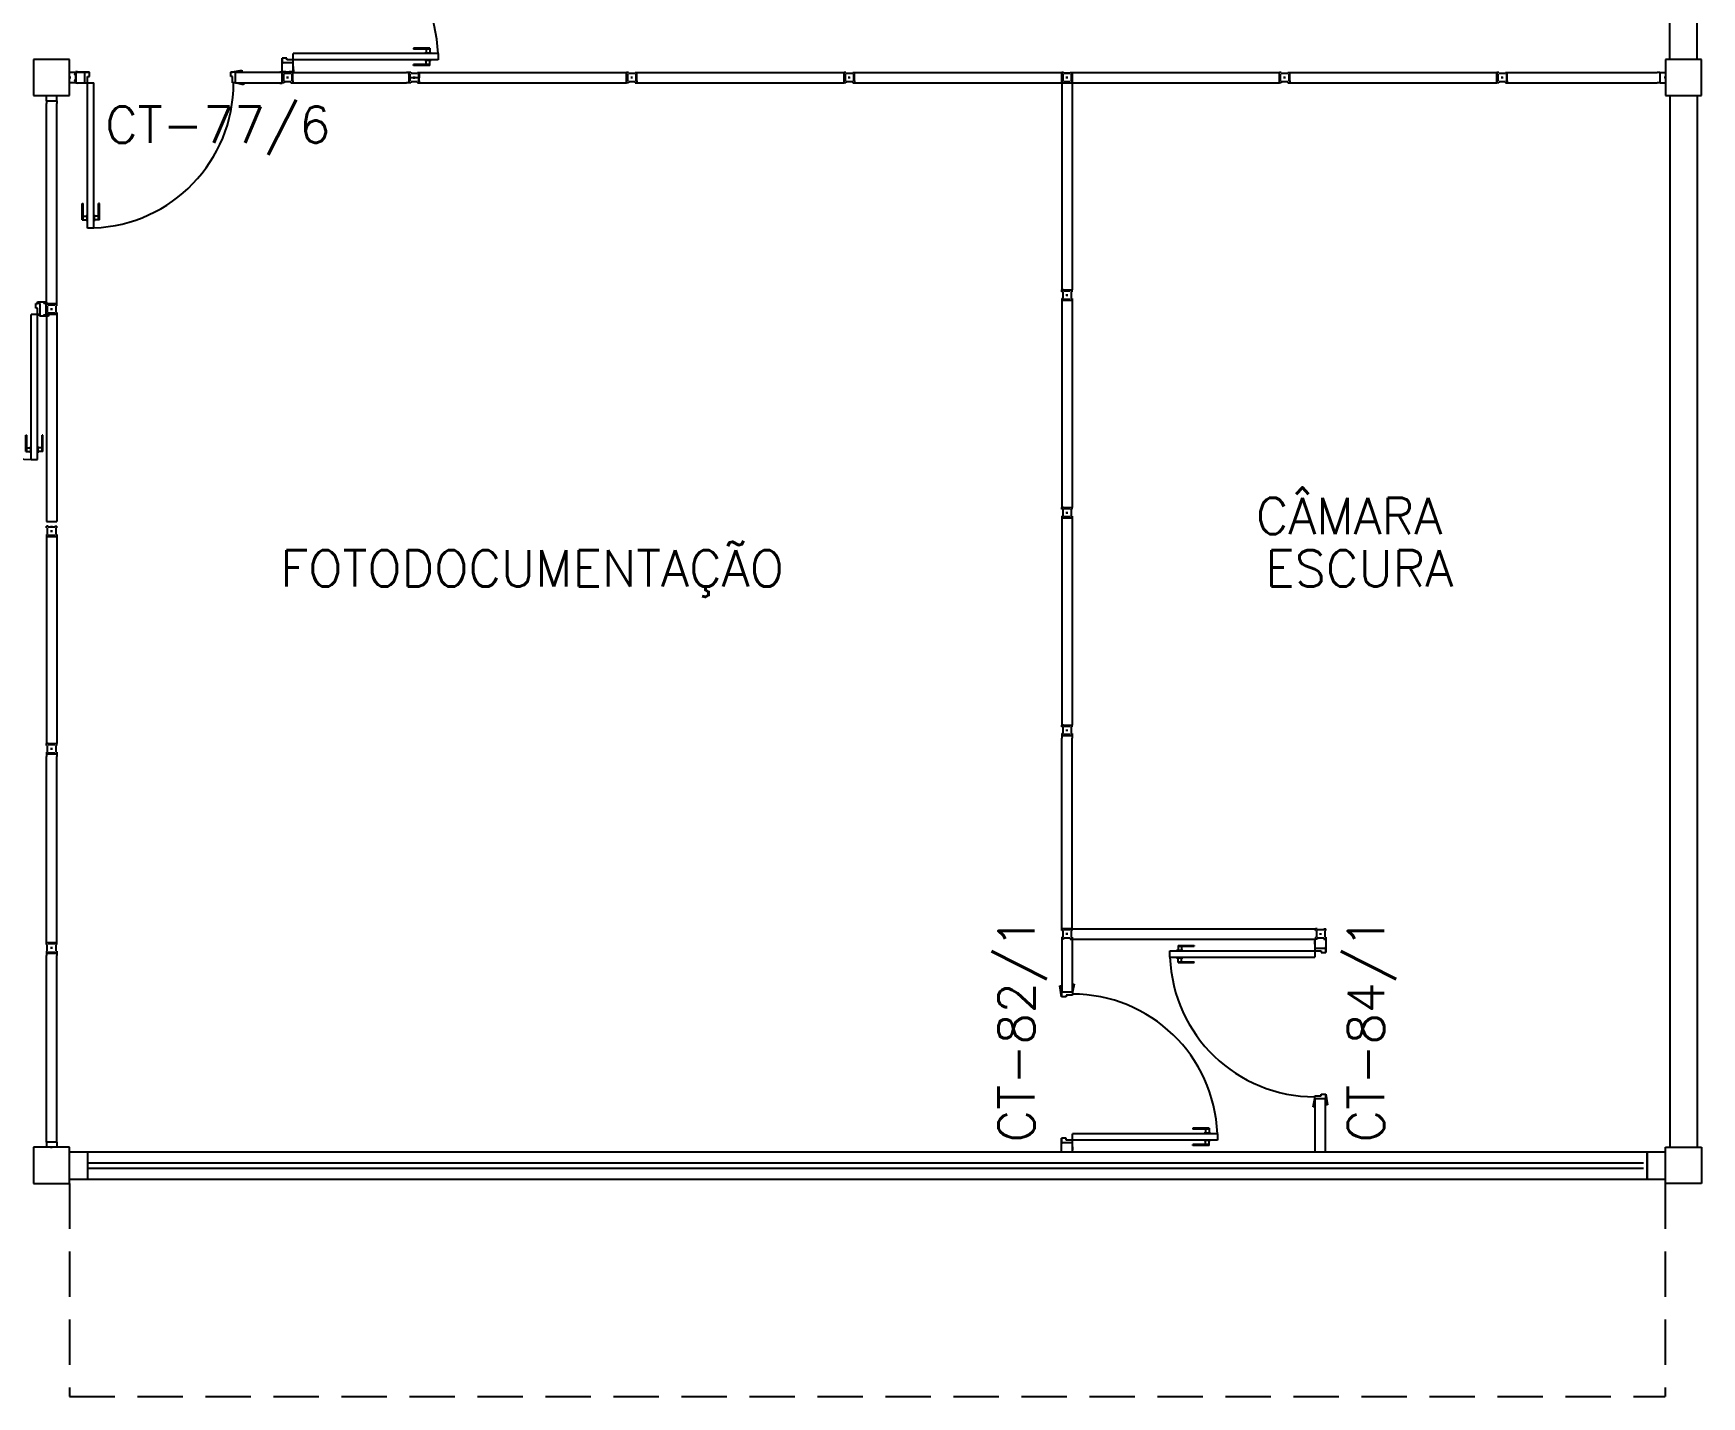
# Model space of a CAD drawing. Header units: millimetres. Extents: x 2069 to 2250, y 1124 to 1284.
# Drawn here: x 2151.21 to 2160.41, y 1220.25 to 1227.77 of the extents above; entities that cross this region are included whole.
import ezdxf

# ---------------------------------------------------------------- set-up
doc = ezdxf.new("R2010")
doc.units = ezdxf.units.MM
doc.linetypes.add('HIDDEN', pattern=[0.375, 0.25, -0.125])
for name, color, linetype in [('ALV', 2, 'Continuous'), ('DIV', 2, 'Continuous'), ('DIV2', 2, 'Continuous'), ('ENDEREÇO', 2, 'Continuous'), ('JANELA', 1, 'Continuous'), ('MACANETA', 1, 'Continuous'), ('PILARES', 3, 'Continuous'), ('PORTA', 2, 'Continuous'), ('PROJ', 1, 'HIDDEN'), ('TEXTO', 2, 'Continuous')]:
    doc.layers.add(name, color=color, linetype=linetype)
doc.styles.add('UNB-100', font='simplex.shx', dxfattribs={"height": 0.2})

# ---------------------------------------------------------------- blocks, each defined once
blk = doc.blocks.new('DIV12')
for p, q in [((-0.0051, 0), (0.0051, 0)), ((0, -0.0051), (0, 0.0051)), ((0.0285, 0.0285), (1.1715, 0.0285)), ((0.0285, -0.0285), (0.0285, 0.0285)), ((1.1715, -0.0285), (1.1715, 0.0285)), ((1.1949, 0), (1.2051, 0)), ((1.2, -0.0051), (1.2, 0.0051)), ((0.0285, -0.0285), (1.1715, -0.0285))]:
    blk.add_line(p, q)
blk = doc.blocks.new('IDIV')
for p, q in [((-0.0285, 0.0285), (-0.0429, 0.0285)), ((-0.0285, 0.0285), (-0.0285, -0.0285)), ((0.0051, 0), (-0.0051, 0)), ((0, 0.0051), (0, -0.0051)), ((-0.0285, -0.0285), (-0.0429, -0.0285))]:
    blk.add_line(p, q)
blk = doc.blocks.new('IMTT')
for p, q in [((-0.0049, 0), (0.0049, 0)), ((0.0285, 0.0285), (0, 0.0285)), ((0, -0.0285), (0, 0.0285)), ((0.0285, -0.0285), (0, -0.0285))]:
    blk.add_line(p, q)
blk = doc.blocks.new('MTT')
for p, q in [((-0.0285, 0.0185), (-0.0285, 0.0285)), ((-0.0185, 0.0285), (-0.0285, 0.0285)), ((-0.0235, 0.0185), (-0.0285, 0.0185)), ((-0.0235, 0.0185), (-0.0235, -0.0185)), ((-0.0185, 0.0235), (-0.0185, 0.0285)), ((-0.0185, 0.0235), (0.0185, 0.0235)), ((-0.0049, 0), (0.0049, 0)), ((0, -0.0049), (0, 0.0049)), ((0.0185, 0.0235), (0.0185, 0.0285)), ((0.0185, 0.0285), (0.0285, 0.0285)), ((0.0235, 0.0185), (0.0285, 0.0185)), ((0.0235, 0.0185), (0.0235, -0.0185)), ((0.0285, 0.0185), (0.0285, 0.0285)), ((-0.0285, -0.0185), (-0.0235, -0.0185)), ((-0.0285, -0.0185), (-0.0285, -0.0285)), ((-0.0185, -0.0285), (-0.0285, -0.0285)), ((0.0185, -0.0235), (-0.0185, -0.0235)), ((-0.0185, -0.0235), (-0.0185, -0.0285)), ((0.0185, -0.0235), (0.0185, -0.0285)), ((0.0185, -0.0285), (0.0285, -0.0285)), ((0.0285, -0.0185), (0.0235, -0.0185)), ((0.0285, -0.0185), (0.0285, -0.0285))]:
    blk.add_line(p, q)
blk = doc.blocks.new('PL')
for p, q in [((0.25, 0.25), (0.25, 0.45)), ((0.25, 0.45), (0.45, 0.45)), ((0.45, 0.45), (0.45, 0.25)), ((0.45, 0.25), (0.25, 0.25))]:
    blk.add_line(p, q)
blk = doc.blocks.new('DOOR-80')
at = {"layer": 'MACANETA', "color": 1}
for p, q in [((-0.08, -0.755), (-0.08, -0.665)), ((-0.08, -0.665), (-0.075, -0.665)), ((-0.075, -0.755), (-0.075, -0.665)), ((-0.075, -0.735), (-0.053, -0.735)), ((-0.053, -0.7275), (-0.05, -0.7275)), ((-0.053, -0.7625), (-0.053, -0.7275)), ((-0.012, -0.7275), (-0.015, -0.7275)), ((-0.012, -0.7625), (-0.012, -0.7275)), ((0.01, -0.735), (-0.012, -0.735)), ((0.01, -0.755), (0.01, -0.665)), ((0.015, -0.665), (0.01, -0.665)), ((0.015, -0.755), (0.015, -0.665)), ((-0.08, -0.755), (-0.053, -0.755)), ((-0.053, -0.7625), (-0.05, -0.7625)), ((-0.012, -0.7625), (-0.015, -0.7625)), ((0.015, -0.755), (-0.012, -0.755))]:
    blk.add_line(p, q, dxfattribs=at)
at = {"layer": 'PORTA'}
for p, q in [((-0.05, -0.8), (-0.05, 0)), ((-0.015, 0), (-0.05, 0)), ((-0.015, -0.8), (-0.015, 0)), ((-0.05, -0.8), (-0.015, -0.8))]:
    blk.add_line(p, q, dxfattribs=at)
at = {"layer": 'PORTA', "color": 1}
blk.add_arc((-0.02, 0), 0.8, 180, 267.85089, dxfattribs=at)
blk = doc.blocks.new('DOOR80')
at = {"layer": 'MACANETA', "color": 1}
for p, q in [((-0.015, -0.665), (-0.01, -0.665)), ((-0.015, -0.755), (-0.015, -0.665)), ((-0.01, -0.755), (-0.01, -0.665)), ((-0.01, -0.735), (0.012, -0.735)), ((0.012, -0.7625), (0.012, -0.7275)), ((0.012, -0.7275), (0.015, -0.7275)), ((0.053, -0.7275), (0.05, -0.7275)), ((0.053, -0.7625), (0.053, -0.7275)), ((0.075, -0.735), (0.053, -0.735)), ((0.08, -0.665), (0.075, -0.665)), ((0.075, -0.755), (0.075, -0.665)), ((0.08, -0.755), (0.08, -0.665)), ((-0.015, -0.755), (0.012, -0.755)), ((0.012, -0.7625), (0.015, -0.7625)), ((0.053, -0.7625), (0.05, -0.7625)), ((0.08, -0.755), (0.053, -0.755))]:
    blk.add_line(p, q, dxfattribs=at)
at = {"layer": 'PORTA'}
for p, q in [((0.015, -0.8), (0.015, 0)), ((0.015, 0), (0.05, 0)), ((0.05, -0.8), (0.05, 0)), ((0.05, -0.8), (0.015, -0.8))]:
    blk.add_line(p, q, dxfattribs=at)
at = {"layer": 'PORTA', "color": 1}
blk.add_arc((0.02, 0), 0.8, 272.14911, 0, dxfattribs=at)

msp = doc.modelspace()

# ---------------------------------------------------------------- linework, layer by layer
at = {"layer": 'ALV'}
for p, q in [((2160.23825, 1227.62312), (2160.23825, 1233.42312)), ((2160.38825, 1227.62312), (2160.38825, 1233.42312)), ((2160.23825, 1227.42312), (2160.23825, 1221.62312)), ((2160.38825, 1227.42312), (2160.38825, 1221.62312)), ((2151.41374, 1221.59812), (2151.51362, 1221.59812)), ((2151.51362, 1221.44812), (2151.51362, 1221.59812)), ((2160.11362, 1221.59812), (2160.2135, 1221.59812)), ((2160.11362, 1221.59812), (2160.11362, 1221.44812)), ((2151.41374, 1221.44812), (2151.51362, 1221.44812)), ((2160.11362, 1221.44812), (2160.2135, 1221.44812))]:
    msp.add_line(p, q, dxfattribs=at)
at = {"layer": 'DIV2'}
for p, q in [((2152.5855, 1227.62993), (2152.5835, 1227.56512)), ((2152.5855, 1227.62993), (2152.5835, 1227.56512)), ((2152.5855, 1227.62993), (2152.5835, 1227.56512)), ((2152.5855, 1227.60493), (2152.5855, 1227.62993)), ((2152.5855, 1227.61993), (2152.5855, 1227.62993)), ((2152.5855, 1227.62993), (2152.5855, 1227.61993)), ((2152.6105, 1227.62993), (2152.5855, 1227.62993)), ((2152.5855, 1227.60493), (2152.5855, 1227.62993)), ((2152.5855, 1227.61993), (2152.5855, 1227.62993)), ((2152.5855, 1227.62993), (2152.5855, 1227.61993)), ((2152.6105, 1227.62993), (2152.5855, 1227.62993)), ((2152.5855, 1227.60493), (2152.5855, 1227.62993)), ((2152.5855, 1227.61993), (2152.5855, 1227.62993)), ((2152.5855, 1227.62993), (2152.5855, 1227.61993)), ((2152.6105, 1227.62993), (2152.5855, 1227.62993)), ((2152.6455, 1227.60493), (2152.5855, 1227.60493)), ((2152.5855, 1227.55493), (2152.5855, 1227.60493)), ((2152.6455, 1227.60493), (2152.5855, 1227.60493)), ((2152.5855, 1227.55493), (2152.5855, 1227.60493)), ((2152.6455, 1227.60493), (2152.5855, 1227.60493)), ((2152.5855, 1227.55493), (2152.5855, 1227.60493)), ((2152.6105, 1227.61993), (2152.6105, 1227.62993)), ((2152.6105, 1227.61993), (2152.6105, 1227.62993)), ((2152.6105, 1227.61993), (2152.6105, 1227.62993)), ((2152.6455, 1227.61993), (2152.6105, 1227.61993)), ((2152.6455, 1227.61993), (2152.6105, 1227.61993)), ((2152.6455, 1227.61993), (2152.6105, 1227.61993)), ((2152.6455, 1227.60493), (2152.6455, 1227.61993)), ((2152.6455, 1227.60493), (2152.6455, 1227.61993)), ((2152.6455, 1227.60493), (2152.6455, 1227.61993)), ((2152.6455, 1227.60493), (2152.6455, 1227.60493)), ((2152.6455, 1227.60493), (2152.6455, 1227.60493)), ((2152.6475, 1227.56512), (2152.6455, 1227.60493)), ((2152.6455, 1227.55493), (2152.6455, 1227.60493)), ((2152.6455, 1227.60493), (2152.6455, 1227.60493)), ((2152.6455, 1227.60493), (2152.6455, 1227.60493)), ((2152.6475, 1227.56512), (2152.6455, 1227.60493)), ((2152.6455, 1227.55493), (2152.6455, 1227.60493)), ((2152.6455, 1227.60493), (2152.6455, 1227.60493)), ((2152.6455, 1227.60493), (2152.6455, 1227.60493)), ((2152.6475, 1227.56512), (2152.6455, 1227.60493)), ((2152.6455, 1227.55493), (2152.6455, 1227.60493)), ((2151.4104, 1227.52312), (2151.4206, 1227.52312)), ((2151.4104, 1227.52312), (2151.4206, 1227.52312)), ((2151.4104, 1227.52312), (2151.4206, 1227.52312)), ((2151.4155, 1227.51802), (2151.4155, 1227.52822)), ((2151.4155, 1227.51802), (2151.4155, 1227.52822)), ((2151.4155, 1227.51802), (2151.4155, 1227.52822)), ((2151.44531, 1227.53962), (2151.4393, 1227.53962)), ((2151.44531, 1227.53962), (2151.4393, 1227.53962)), ((2151.44531, 1227.53962), (2151.4393, 1227.53962)), ((2151.44531, 1227.50662), (2151.4393, 1227.50662)), ((2151.44531, 1227.50662), (2151.4393, 1227.50662)), ((2151.44531, 1227.50662), (2151.4393, 1227.50662)), ((2151.44531, 1227.54162), (2151.43935, 1227.54162)), ((2151.43935, 1227.54162), (2151.43935, 1227.53962)), ((2151.44531, 1227.54162), (2151.43935, 1227.54162)), ((2151.43935, 1227.54162), (2151.43935, 1227.53962)), ((2151.44531, 1227.54162), (2151.43935, 1227.54162)), ((2151.43935, 1227.54162), (2151.43935, 1227.53962)), ((2151.43935, 1227.50662), (2151.43935, 1227.50462)), ((2151.43935, 1227.50662), (2151.43935, 1227.50462)), ((2151.43935, 1227.50662), (2151.43935, 1227.50462)), ((2151.44531, 1227.50462), (2151.43935, 1227.50462)), ((2151.44531, 1227.50462), (2151.43935, 1227.50462)), ((2151.44531, 1227.50462), (2151.43935, 1227.50462)), ((2151.44531, 1227.55512), (2151.44531, 1227.54162)), ((2151.4575, 1227.55512), (2151.44531, 1227.55512)), ((2151.44531, 1227.55512), (2151.44531, 1227.54162)), ((2151.4575, 1227.55512), (2151.44531, 1227.55512)), ((2151.44531, 1227.55512), (2151.44531, 1227.54162)), ((2151.4575, 1227.55512), (2151.44531, 1227.55512)), ((2151.44531, 1227.53962), (2151.44531, 1227.50662)), ((2151.44531, 1227.53962), (2151.44531, 1227.50662)), ((2151.44531, 1227.53962), (2151.44531, 1227.50662)), ((2151.44531, 1227.50462), (2151.44531, 1227.49112)), ((2151.44531, 1227.50462), (2151.44531, 1227.49112)), ((2151.44531, 1227.50462), (2151.44531, 1227.49112)), ((2151.4575, 1227.49112), (2151.44531, 1227.49112)), ((2151.4575, 1227.49112), (2151.44531, 1227.49112)), ((2151.4575, 1227.49112), (2151.44531, 1227.49112)), ((2151.44731, 1227.55312), (2151.44731, 1227.49312)), ((2151.44731, 1227.55312), (2151.44731, 1227.49312)), ((2151.44731, 1227.55312), (2151.49731, 1227.55312)), ((2151.44731, 1227.55312), (2151.44731, 1227.49312)), ((2151.44731, 1227.55312), (2151.44731, 1227.49312)), ((2151.44731, 1227.55312), (2151.49731, 1227.55312)), ((2151.44731, 1227.55312), (2151.44731, 1227.49312)), ((2151.44731, 1227.55312), (2151.44731, 1227.49312)), ((2151.44731, 1227.55312), (2151.49731, 1227.55312)), ((2151.44731, 1227.53212), (2151.44731, 1227.55012)), ((2151.44731, 1227.53212), (2151.44731, 1227.55012)), ((2151.44731, 1227.53212), (2151.44731, 1227.55012)), ((2151.44731, 1227.51412), (2151.44731, 1227.49612)), ((2151.44731, 1227.49312), (2151.44731, 1227.51412)), ((2151.44731, 1227.51412), (2151.44731, 1227.49612)), ((2151.44731, 1227.49312), (2151.44731, 1227.51412)), ((2151.44731, 1227.51412), (2151.44731, 1227.49612)), ((2151.44731, 1227.49312), (2151.44731, 1227.51412)), ((2151.44731, 1227.49312), (2151.4575, 1227.49112)), ((2151.44731, 1227.49312), (2151.49731, 1227.49312)), ((2151.44731, 1227.49312), (2151.4575, 1227.49112)), ((2151.44731, 1227.49312), (2151.49731, 1227.49312)), ((2151.44731, 1227.49312), (2151.4575, 1227.49112)), ((2151.44731, 1227.49312), (2151.49731, 1227.49312)), ((2151.4575, 1227.55512), (2151.4575, 1227.55312)), ((2151.52231, 1227.55312), (2151.4575, 1227.55512)), ((2151.4575, 1227.55512), (2151.4575, 1227.55312)), ((2151.4575, 1227.55512), (2151.4575, 1227.55312)), ((2151.52231, 1227.55312), (2151.4575, 1227.55512)), ((2151.4575, 1227.55512), (2151.4575, 1227.55312)), ((2151.4575, 1227.55512), (2151.4575, 1227.55312)), ((2151.52231, 1227.55312), (2151.4575, 1227.55512)), ((2151.4575, 1227.55512), (2151.4575, 1227.55312)), ((2151.4575, 1227.49112), (2151.49731, 1227.49312)), ((2151.4575, 1227.49312), (2151.4575, 1227.49112)), ((2151.4575, 1227.49112), (2151.49731, 1227.49312)), ((2151.4575, 1227.49312), (2151.4575, 1227.49112)), ((2151.4575, 1227.49112), (2151.49731, 1227.49312)), ((2151.4575, 1227.49312), (2151.4575, 1227.49112)), ((2151.49731, 1227.55312), (2151.52231, 1227.55312)), ((2151.49731, 1227.49312), (2151.49731, 1227.55312)), ((2151.49731, 1227.55312), (2151.52231, 1227.55312)), ((2151.49731, 1227.49312), (2151.49731, 1227.55312)), ((2151.49731, 1227.55312), (2151.52231, 1227.55312)), ((2151.49731, 1227.49312), (2151.49731, 1227.55312)), ((2151.49731, 1227.49312), (2151.49731, 1227.49312)), ((2151.49731, 1227.49312), (2151.51231, 1227.49312)), ((2151.49731, 1227.49312), (2151.49731, 1227.49312)), ((2151.49731, 1227.49312), (2151.49731, 1227.49312)), ((2151.49731, 1227.49312), (2151.51231, 1227.49312)), ((2151.49731, 1227.49312), (2151.49731, 1227.49312)), ((2151.49731, 1227.49312), (2151.49731, 1227.49312)), ((2151.49731, 1227.49312), (2151.51231, 1227.49312)), ((2151.49731, 1227.49312), (2151.49731, 1227.49312)), ((2151.51231, 1227.55312), (2151.52231, 1227.55312)), ((2151.52231, 1227.55312), (2151.51231, 1227.55312)), ((2151.51231, 1227.55312), (2151.52231, 1227.55312)), ((2151.52231, 1227.55312), (2151.51231, 1227.55312)), ((2151.51231, 1227.55312), (2151.52231, 1227.55312)), ((2151.52231, 1227.55312), (2151.51231, 1227.55312)), ((2151.51231, 1227.52812), (2151.52231, 1227.52812)), ((2151.51231, 1227.49312), (2151.51231, 1227.52812)), ((2151.51231, 1227.52812), (2151.52231, 1227.52812)), ((2151.51231, 1227.49312), (2151.51231, 1227.52812)), ((2151.51231, 1227.52812), (2151.52231, 1227.52812)), ((2151.51231, 1227.49312), (2151.51231, 1227.52812)), ((2151.52231, 1227.52812), (2151.52231, 1227.55312)), ((2151.52231, 1227.52812), (2151.52231, 1227.55312)), ((2151.52231, 1227.52812), (2151.52231, 1227.55312)), ((2152.30231, 1227.55312), (2152.36231, 1227.56312)), ((2152.30231, 1227.55312), (2152.36231, 1227.56312)), ((2152.30231, 1227.55312), (2152.36231, 1227.56312)), ((2152.32731, 1227.55312), (2152.30231, 1227.55312)), ((2152.31231, 1227.55312), (2152.30231, 1227.55312)), ((2152.30231, 1227.55312), (2152.31231, 1227.55312)), ((2152.30231, 1227.52812), (2152.30231, 1227.55312)), ((2152.32731, 1227.55312), (2152.30231, 1227.55312)), ((2152.31231, 1227.55312), (2152.30231, 1227.55312)), ((2152.30231, 1227.55312), (2152.31231, 1227.55312)), ((2152.30231, 1227.52812), (2152.30231, 1227.55312)), ((2152.32731, 1227.55312), (2152.30231, 1227.55312)), ((2152.31231, 1227.55312), (2152.30231, 1227.55312)), ((2152.30231, 1227.55312), (2152.31231, 1227.55312)), ((2152.30231, 1227.52812), (2152.30231, 1227.55312)), ((2152.31231, 1227.52812), (2152.30231, 1227.52812)), ((2152.31231, 1227.52812), (2152.30231, 1227.52812)), ((2152.31231, 1227.52812), (2152.30231, 1227.52812)), ((2152.31231, 1227.49312), (2152.31231, 1227.52812)), ((2152.31231, 1227.49312), (2152.31231, 1227.52812)), ((2152.31231, 1227.49312), (2152.31231, 1227.52812)), ((2152.32731, 1227.49312), (2152.31231, 1227.49312)), ((2152.32731, 1227.49312), (2152.31231, 1227.49312)), ((2152.32731, 1227.49312), (2152.31231, 1227.49312)), ((2152.32731, 1227.49312), (2152.31732, 1227.49312)), ((2152.32731, 1227.49312), (2152.31732, 1227.49312)), ((2152.32731, 1227.49312), (2152.31732, 1227.49312)), ((2152.32731, 1227.55312), (2152.5835, 1227.55312)), ((2152.32731, 1227.49312), (2152.32731, 1227.55312)), ((2152.32731, 1227.55312), (2152.5835, 1227.55312)), ((2152.32731, 1227.49312), (2152.32731, 1227.55312)), ((2152.32731, 1227.55312), (2152.5835, 1227.55312)), ((2152.32731, 1227.49312), (2152.32731, 1227.55312)), ((2152.32731, 1227.49312), (2152.32731, 1227.49312)), ((2152.37231, 1227.48312), (2152.32731, 1227.49312)), ((2152.32731, 1227.49312), (2152.5835, 1227.49312)), ((2152.32731, 1227.49312), (2152.32731, 1227.49312)), ((2152.37231, 1227.48312), (2152.32731, 1227.49312)), ((2152.32731, 1227.49312), (2152.5835, 1227.49312)), ((2152.32731, 1227.49312), (2152.32731, 1227.49312)), ((2152.37231, 1227.48312), (2152.32731, 1227.49312)), ((2152.32731, 1227.49312), (2152.5835, 1227.49312)), ((2152.36231, 1227.56312), (2152.36231, 1227.55312)), ((2152.36231, 1227.56312), (2152.36231, 1227.55312)), ((2152.36231, 1227.56312), (2152.36231, 1227.55312)), ((2152.37231, 1227.49312), (2152.37231, 1227.48312)), ((2152.37231, 1227.49312), (2152.37231, 1227.48312)), ((2152.37231, 1227.49312), (2152.37231, 1227.48312)), ((2152.57331, 1227.55512), (2152.5855, 1227.55512)), ((2152.57331, 1227.55512), (2152.57331, 1227.55312)), ((2152.57331, 1227.55512), (2152.5855, 1227.55512)), ((2152.57331, 1227.55512), (2152.57331, 1227.55312)), ((2152.57331, 1227.55512), (2152.5855, 1227.55512)), ((2152.57331, 1227.55512), (2152.57331, 1227.55312)), ((2152.57331, 1227.49312), (2152.57331, 1227.49112)), ((2152.57331, 1227.49312), (2152.57331, 1227.49112)), ((2152.57331, 1227.49312), (2152.57331, 1227.49112)), ((2152.57331, 1227.49112), (2152.5855, 1227.49112)), ((2152.57331, 1227.49112), (2152.5855, 1227.49112)), ((2152.57331, 1227.49112), (2152.5855, 1227.49112)), ((2152.5835, 1227.56512), (2152.5855, 1227.56512)), ((2152.5835, 1227.56512), (2152.5855, 1227.56512)), ((2152.5835, 1227.56512), (2152.5835, 1227.55293)), ((2152.5835, 1227.56512), (2152.5855, 1227.56512)), ((2152.5835, 1227.56512), (2152.5855, 1227.56512)), ((2152.5835, 1227.56512), (2152.5835, 1227.55293)), ((2152.5835, 1227.56512), (2152.5855, 1227.56512)), ((2152.5835, 1227.56512), (2152.5855, 1227.56512)), ((2152.5835, 1227.56512), (2152.5835, 1227.55293)), ((2152.5835, 1227.55312), (2152.5835, 1227.49312)), ((2152.5835, 1227.55312), (2152.5835, 1227.49312)), ((2152.5835, 1227.55312), (2152.5835, 1227.49312)), ((2152.5835, 1227.55293), (2152.597, 1227.55293)), ((2152.5835, 1227.55293), (2152.597, 1227.55293)), ((2152.5835, 1227.55293), (2152.597, 1227.55293)), ((2152.5855, 1227.55512), (2152.5855, 1227.54162)), ((2152.5855, 1227.55512), (2152.5855, 1227.54162)), ((2152.5855, 1227.55512), (2152.5855, 1227.54162)), ((2152.5855, 1227.55493), (2152.6455, 1227.55493)), ((2152.5855, 1227.55493), (2152.6455, 1227.55493)), ((2152.5855, 1227.55493), (2152.6455, 1227.55493)), ((2152.5855, 1227.55493), (2152.6455, 1227.55493)), ((2152.5855, 1227.55493), (2152.6455, 1227.55493)), ((2152.5855, 1227.55493), (2152.6455, 1227.55493)), ((2152.5855, 1227.54162), (2152.59145, 1227.54162)), ((2152.5855, 1227.54162), (2152.59145, 1227.54162)), ((2152.5855, 1227.54162), (2152.59145, 1227.54162)), ((2152.5855, 1227.53962), (2152.59151, 1227.53962)), ((2152.5855, 1227.53962), (2152.5855, 1227.50662)), ((2152.5855, 1227.53962), (2152.59151, 1227.53962)), ((2152.5855, 1227.53962), (2152.5855, 1227.50662)), ((2152.5855, 1227.53962), (2152.59151, 1227.53962)), ((2152.5855, 1227.53962), (2152.5855, 1227.50662)), ((2152.5855, 1227.50662), (2152.59151, 1227.50662)), ((2152.5855, 1227.50662), (2152.59151, 1227.50662)), ((2152.5855, 1227.50662), (2152.59151, 1227.50662)), ((2152.5855, 1227.50462), (2152.59145, 1227.50462)), ((2152.5855, 1227.50462), (2152.5855, 1227.49112)), ((2152.5855, 1227.50462), (2152.59145, 1227.50462)), ((2152.5855, 1227.50462), (2152.5855, 1227.49112)), ((2152.5855, 1227.50462), (2152.59145, 1227.50462)), ((2152.5855, 1227.50462), (2152.5855, 1227.49112)), ((2152.6065, 1227.55493), (2152.5885, 1227.55493)), ((2152.6065, 1227.55493), (2152.5885, 1227.55493)), ((2152.6065, 1227.55493), (2152.5885, 1227.55493)), ((2152.59145, 1227.54162), (2152.59145, 1227.53962)), ((2152.59145, 1227.54162), (2152.59145, 1227.53962)), ((2152.59145, 1227.54162), (2152.59145, 1227.53962)), ((2152.59145, 1227.50662), (2152.59145, 1227.50462)), ((2152.59145, 1227.50662), (2152.59145, 1227.50462)), ((2152.59145, 1227.50662), (2152.59145, 1227.50462)), ((2152.597, 1227.55293), (2152.597, 1227.54692)), ((2152.597, 1227.54697), (2152.599, 1227.54697)), ((2152.597, 1227.54697), (2152.599, 1227.54697)), ((2152.597, 1227.54697), (2152.599, 1227.54697)), ((2152.599, 1227.55293), (2152.632, 1227.55293)), ((2152.599, 1227.55293), (2152.599, 1227.54692)), ((2152.599, 1227.55293), (2152.632, 1227.55293)), ((2152.599, 1227.55293), (2152.599, 1227.54692)), ((2152.599, 1227.55293), (2152.632, 1227.55293)), ((2152.599, 1227.55293), (2152.599, 1227.54692)), ((2152.6206, 1227.52312), (2152.6104, 1227.52312)), ((2152.6104, 1227.52312), (2152.6206, 1227.52312)), ((2152.6206, 1227.52312), (2152.6104, 1227.52312)), ((2152.6104, 1227.52312), (2152.6206, 1227.52312)), ((2152.6206, 1227.52312), (2152.6104, 1227.52312)), ((2152.6104, 1227.52312), (2152.6206, 1227.52312)), ((2152.6155, 1227.51802), (2152.6155, 1227.52822)), ((2152.6155, 1227.51802), (2152.6155, 1227.52822)), ((2152.6155, 1227.51802), (2152.6155, 1227.52822)), ((2152.6245, 1227.55493), (2152.6425, 1227.55493)), ((2152.6455, 1227.55493), (2152.6245, 1227.55493)), ((2152.6245, 1227.55493), (2152.6425, 1227.55493)), ((2152.6455, 1227.55493), (2152.6245, 1227.55493)), ((2152.6245, 1227.55493), (2152.6425, 1227.55493)), ((2152.6455, 1227.55493), (2152.6245, 1227.55493)), ((2152.632, 1227.55293), (2152.632, 1227.54692)), ((2152.632, 1227.55293), (2152.632, 1227.54692)), ((2152.632, 1227.55293), (2152.632, 1227.54692)), ((2152.632, 1227.54697), (2152.634, 1227.54697)), ((2152.632, 1227.54697), (2152.634, 1227.54697)), ((2152.632, 1227.54697), (2152.634, 1227.54697)), ((2152.634, 1227.55293), (2152.6475, 1227.55293)), ((2152.634, 1227.55293), (2152.634, 1227.54697)), ((2152.634, 1227.55293), (2152.6475, 1227.55293)), ((2152.634, 1227.55293), (2152.634, 1227.54697)), ((2152.634, 1227.55293), (2152.6475, 1227.55293)), ((2152.634, 1227.55293), (2152.634, 1227.54697)), ((2152.6455, 1227.55493), (2152.6475, 1227.56512)), ((2152.6455, 1227.56512), (2152.6475, 1227.56512)), ((2152.6455, 1227.55493), (2152.6475, 1227.56512)), ((2152.6455, 1227.56512), (2152.6475, 1227.56512)), ((2152.6455, 1227.55493), (2152.6475, 1227.56512)), ((2152.6455, 1227.56512), (2152.6475, 1227.56512)), ((2152.6475, 1227.56512), (2152.6475, 1227.55293)), ((2152.6475, 1227.56512), (2152.6475, 1227.55293)), ((2152.6475, 1227.56512), (2152.6475, 1227.55293)), ((2152.65838, 1227.55162), (2153.27037, 1227.55162)), ((2152.65838, 1227.55162), (2153.27037, 1227.55162)), ((2152.65838, 1227.55162), (2153.27037, 1227.55162)), ((2152.65838, 1227.49462), (2153.27037, 1227.49462)), ((2152.65838, 1227.49462), (2153.27037, 1227.49462)), ((2152.65838, 1227.49462), (2153.27037, 1227.49462)), ((2153.29475, 1227.55293), (2153.29475, 1227.54697)), ((2153.29475, 1227.55293), (2153.29475, 1227.54697)), ((2153.29475, 1227.55293), (2153.29475, 1227.54697)), ((2153.31835, 1227.52312), (2153.30815, 1227.52312)), ((2153.31835, 1227.52312), (2153.30815, 1227.52312)), ((2153.31835, 1227.52312), (2153.30815, 1227.52312)), ((2153.31325, 1227.51802), (2153.31325, 1227.52822)), ((2153.31325, 1227.51802), (2153.31325, 1227.52822)), ((2153.31325, 1227.51802), (2153.31325, 1227.52822)), ((2156.91835, 1227.52312), (2156.90815, 1227.52312)), ((2156.91835, 1227.52312), (2156.90815, 1227.52312)), ((2156.91835, 1227.52312), (2156.90815, 1227.52312)), ((2156.91325, 1227.51802), (2156.91325, 1227.52822)), ((2156.91325, 1227.51802), (2156.91325, 1227.52822)), ((2156.91325, 1227.51802), (2156.91325, 1227.52822)), ((2159.35613, 1227.55162), (2160.16862, 1227.55162)), ((2159.35613, 1227.55162), (2160.16862, 1227.55162)), ((2159.35613, 1227.55162), (2160.16862, 1227.55162)), ((2159.35613, 1227.49462), (2160.16862, 1227.49462)), ((2159.35613, 1227.49462), (2160.16862, 1227.49462)), ((2159.35613, 1227.49462), (2160.16862, 1227.49462)), ((2151.285, 1226.289), (2151.285, 1227.38024)), ((2151.285, 1226.289), (2151.285, 1227.38024)), ((2151.285, 1226.289), (2151.285, 1227.38024)), ((2151.342, 1226.289), (2151.342, 1227.38024)), ((2151.342, 1226.289), (2151.342, 1227.38024)), ((2151.342, 1226.289), (2151.342, 1227.38024)), ((2151.2365, 1226.28612), (2151.2865, 1226.28612)), ((2151.2365, 1226.27612), (2151.2365, 1226.28612)), ((2151.2365, 1226.28612), (2151.2865, 1226.28612)), ((2151.2365, 1226.27612), (2151.2365, 1226.28612)), ((2151.2365, 1226.28612), (2151.2865, 1226.28612)), ((2151.2365, 1226.27612), (2151.2365, 1226.28612)), ((2151.2865, 1226.28612), (2151.2815, 1226.27612)), ((2151.2865, 1226.28612), (2151.2815, 1226.27612)), ((2151.2865, 1226.28612), (2151.2815, 1226.27612)), ((2151.2265, 1226.27612), (2151.2365, 1226.27612)), ((2151.2265, 1226.25112), (2151.2265, 1226.27612)), ((2151.2265, 1226.27612), (2151.2365, 1226.27612)), ((2151.2265, 1226.25112), (2151.2265, 1226.27612)), ((2151.2265, 1226.27612), (2151.2365, 1226.27612)), ((2151.2265, 1226.25112), (2151.2265, 1226.27612)), ((2151.2365, 1226.25112), (2151.2265, 1226.25112)), ((2151.2365, 1226.25112), (2151.2265, 1226.25112)), ((2151.2365, 1226.25112), (2151.2265, 1226.25112)), ((2151.2515, 1226.27612), (2151.2365, 1226.27612)), ((2151.2515, 1226.27612), (2151.2365, 1226.27612)), ((2151.2515, 1226.27612), (2151.2365, 1226.27612)), ((2151.2365, 1226.21612), (2151.2365, 1226.25112)), ((2151.2365, 1226.21612), (2151.2365, 1226.25112)), ((2151.2365, 1226.21612), (2151.2365, 1226.25112)), ((2151.2515, 1226.21612), (2151.2365, 1226.21612)), ((2151.2515, 1226.21612), (2151.2365, 1226.21612)), ((2151.2515, 1226.21612), (2151.2365, 1226.21612)), ((2151.2465, 1226.20612), (2151.2515, 1226.21612)), ((2151.2465, 1226.20612), (2151.2515, 1226.21612)), ((2151.2465, 1226.20612), (2151.2515, 1226.21612)), ((2151.2965, 1226.20612), (2151.2465, 1226.20612)), ((2151.2965, 1226.20612), (2151.2465, 1226.20612)), ((2151.2965, 1226.20612), (2151.2465, 1226.20612)), ((2151.2515, 1226.21612), (2151.2515, 1226.27612)), ((2151.2515, 1226.21612), (2151.2515, 1226.27612)), ((2151.2515, 1226.21612), (2151.2515, 1226.27612)), ((2151.2515, 1226.21612), (2151.2515, 1226.21612)), ((2151.2515, 1226.21612), (2151.2515, 1226.21612)), ((2151.2515, 1226.21612), (2151.2515, 1226.21612)), ((2151.27131, 1226.27812), (2151.2835, 1226.27812)), ((2151.27131, 1226.27812), (2151.27131, 1226.27612)), ((2151.27131, 1226.27812), (2151.2835, 1226.27812)), ((2151.27131, 1226.27812), (2151.27131, 1226.27612)), ((2151.27131, 1226.27812), (2151.2835, 1226.27812)), ((2151.27131, 1226.27812), (2151.27131, 1226.27612)), ((2151.27131, 1226.21612), (2151.27131, 1226.21412)), ((2151.27131, 1226.21612), (2151.27131, 1226.21412)), ((2151.27131, 1226.21612), (2151.27131, 1226.21412)), ((2151.27131, 1226.21412), (2151.2835, 1226.21412)), ((2151.27131, 1226.21412), (2151.2835, 1226.21412)), ((2151.27131, 1226.21412), (2151.2835, 1226.21412)), ((2151.2815, 1226.27612), (2151.2815, 1226.21612)), ((2151.2815, 1226.27612), (2151.2815, 1226.21612)), ((2151.2815, 1226.27612), (2151.2815, 1226.21612)), ((2151.2835, 1226.27812), (2151.2835, 1226.26462)), ((2151.2835, 1226.27812), (2151.2835, 1226.26462)), ((2151.2835, 1226.27812), (2151.2835, 1226.26462)), ((2151.2835, 1226.26462), (2151.28945, 1226.26462)), ((2151.2835, 1226.26462), (2151.28945, 1226.26462)), ((2151.2835, 1226.26462), (2151.28945, 1226.26462)), ((2151.2835, 1226.26262), (2151.28951, 1226.26262)), ((2151.2835, 1226.26262), (2151.2835, 1226.22962)), ((2151.2835, 1226.26262), (2151.28951, 1226.26262)), ((2151.2835, 1226.26262), (2151.2835, 1226.22962)), ((2151.2835, 1226.26262), (2151.28951, 1226.26262)), ((2151.2835, 1226.26262), (2151.2835, 1226.22962)), ((2151.2835, 1226.22962), (2151.28951, 1226.22962)), ((2151.2835, 1226.22962), (2151.28951, 1226.22962)), ((2151.2835, 1226.22962), (2151.28951, 1226.22962)), ((2151.2835, 1226.22762), (2151.28945, 1226.22762)), ((2151.2835, 1226.22762), (2151.2835, 1226.21412)), ((2151.2835, 1226.22762), (2151.28945, 1226.22762)), ((2151.2835, 1226.22762), (2151.2835, 1226.21412)), ((2151.2835, 1226.22762), (2151.28945, 1226.22762)), ((2151.2835, 1226.22762), (2151.2835, 1226.21412)), ((2151.28945, 1226.26462), (2151.28945, 1226.26262)), ((2151.28945, 1226.26462), (2151.28945, 1226.26262)), ((2151.28945, 1226.26462), (2151.28945, 1226.26262)), ((2151.28945, 1226.22962), (2151.28945, 1226.22762)), ((2151.28945, 1226.22962), (2151.28945, 1226.22762)), ((2151.28945, 1226.22962), (2151.28945, 1226.22762)), ((2151.2965, 1226.21612), (2151.2965, 1226.20612)), ((2151.2965, 1226.21612), (2151.2965, 1226.20612)), ((2151.2965, 1226.21612), (2151.2965, 1226.20612)), ((2151.3186, 1226.24612), (2151.3084, 1226.24612)), ((2151.3084, 1226.24612), (2151.3186, 1226.24612)), ((2151.3186, 1226.24612), (2151.3084, 1226.24612)), ((2151.3186, 1226.24612), (2151.3084, 1226.24612)), ((2151.3084, 1226.24612), (2151.3186, 1226.24612)), ((2151.3186, 1226.24612), (2151.3084, 1226.24612)), ((2151.3186, 1226.24612), (2151.3084, 1226.24612)), ((2151.3084, 1226.24612), (2151.3186, 1226.24612)), ((2151.3186, 1226.24612), (2151.3084, 1226.24612)), ((2151.3135, 1226.24102), (2151.3135, 1226.25122)), ((2151.3135, 1226.25122), (2151.3135, 1226.24102)), ((2151.3135, 1226.24102), (2151.3135, 1226.25122)), ((2151.3135, 1226.25122), (2151.3135, 1226.24102)), ((2151.3135, 1226.24102), (2151.3135, 1226.25122)), ((2151.3135, 1226.25122), (2151.3135, 1226.24102)), ((2156.88475, 1222.843), (2156.88475, 1223.88024)), ((2156.88475, 1222.843), (2156.88475, 1223.88024)), ((2156.88475, 1222.843), (2156.88475, 1223.88024)), ((2156.94175, 1222.843), (2156.94175, 1223.88024)), ((2156.94175, 1222.843), (2156.94175, 1223.88024)), ((2156.94175, 1222.843), (2156.94175, 1223.88024)), ((2151.285, 1222.766), (2151.285, 1223.77824)), ((2151.285, 1222.766), (2151.285, 1223.77824)), ((2151.285, 1222.766), (2151.285, 1223.77824)), ((2151.342, 1222.766), (2151.342, 1223.77824)), ((2151.342, 1222.766), (2151.342, 1223.77824)), ((2151.342, 1222.766), (2151.342, 1223.77824)), ((2156.94175, 1222.82862), (2158.28378, 1222.82862)), ((2156.88475, 1222.77162), (2156.88475, 1222.47812)), ((2156.94175, 1222.77162), (2158.28378, 1222.77162)), ((2156.94175, 1222.77162), (2156.94175, 1222.47812)), ((2158.27878, 1222.76143), (2158.28078, 1222.72162)), ((2158.27878, 1222.76143), (2158.28078, 1222.72162)), ((2158.27878, 1222.76143), (2158.28078, 1222.72162)), ((2158.28078, 1222.77162), (2158.28078, 1222.72162)), ((2158.28078, 1222.77162), (2158.28078, 1222.72162)), ((2158.28078, 1222.77162), (2158.28078, 1222.72162)), ((2158.28078, 1222.72162), (2158.28078, 1222.72162)), ((2158.28078, 1222.72162), (2158.28078, 1222.70662)), ((2158.28078, 1222.72162), (2158.28078, 1222.72162)), ((2158.28078, 1222.72162), (2158.34078, 1222.72162)), ((2158.28078, 1222.72162), (2158.28078, 1222.72162)), ((2158.28078, 1222.72162), (2158.28078, 1222.70662)), ((2158.28078, 1222.72162), (2158.28078, 1222.72162)), ((2158.28078, 1222.72162), (2158.34078, 1222.72162)), ((2158.28078, 1222.72162), (2158.28078, 1222.72162)), ((2158.28078, 1222.72162), (2158.28078, 1222.70662)), ((2158.28078, 1222.72162), (2158.28078, 1222.72162)), ((2158.28078, 1222.72162), (2158.34078, 1222.72162)), ((2158.28078, 1222.70662), (2158.31578, 1222.70662)), ((2158.28078, 1222.70662), (2158.31578, 1222.70662)), ((2158.28078, 1222.70662), (2158.31578, 1222.70662)), ((2158.31578, 1222.70662), (2158.31578, 1222.69662)), ((2158.31578, 1222.70662), (2158.31578, 1222.69662)), ((2158.31578, 1222.70662), (2158.31578, 1222.69662)), ((2158.31578, 1222.69662), (2158.34078, 1222.69662)), ((2158.31578, 1222.69662), (2158.34078, 1222.69662)), ((2158.31578, 1222.69662), (2158.34078, 1222.69662)), ((2158.34078, 1222.77162), (2158.34078, 1222.72162)), ((2158.34078, 1222.77162), (2158.34078, 1222.72162)), ((2158.34078, 1222.77162), (2158.34078, 1222.72162)), ((2158.34078, 1222.69662), (2158.34278, 1222.76143)), ((2158.34078, 1222.69662), (2158.34278, 1222.76143)), ((2158.34078, 1222.69662), (2158.34278, 1222.76143)), ((2158.34078, 1222.72162), (2158.34078, 1222.69662)), ((2158.34078, 1222.72162), (2158.34078, 1222.69662)), ((2158.34078, 1222.72162), (2158.34078, 1222.69662)), ((2158.34078, 1222.70662), (2158.34078, 1222.69662)), ((2158.34078, 1222.69662), (2158.34078, 1222.70662)), ((2158.34078, 1222.70662), (2158.34078, 1222.69662)), ((2158.34078, 1222.69662), (2158.34078, 1222.70662)), ((2158.34078, 1222.70662), (2158.34078, 1222.69662)), ((2158.34078, 1222.69662), (2158.34078, 1222.70662)), ((2151.285, 1221.666), (2151.285, 1222.68024)), ((2151.285, 1221.666), (2151.285, 1222.68024)), ((2151.285, 1221.666), (2151.285, 1222.68024)), ((2151.342, 1221.666), (2151.342, 1222.68024)), ((2151.342, 1221.666), (2151.342, 1222.68024)), ((2151.342, 1221.666), (2151.342, 1222.68024)), ((2156.87325, 1222.51312), (2156.88325, 1222.51312)), ((2156.88325, 1222.45312), (2156.87325, 1222.51312)), ((2156.87325, 1222.51312), (2156.88325, 1222.51312)), ((2156.88325, 1222.45312), (2156.87325, 1222.51312)), ((2156.87325, 1222.51312), (2156.88325, 1222.51312)), ((2156.88325, 1222.45312), (2156.87325, 1222.51312)), ((2156.95325, 1222.52312), (2156.94325, 1222.47812)), ((2156.94325, 1222.52312), (2156.95325, 1222.52312)), ((2156.95325, 1222.52312), (2156.94325, 1222.47812)), ((2156.94325, 1222.52312), (2156.95325, 1222.52312)), ((2156.95325, 1222.52312), (2156.94325, 1222.47812)), ((2156.94325, 1222.52312), (2156.95325, 1222.52312)), ((2156.88325, 1222.47812), (2156.88325, 1222.45312)), ((2156.94325, 1222.47812), (2156.88325, 1222.47812)), ((2156.88325, 1222.47812), (2156.88325, 1222.45312)), ((2156.94325, 1222.47812), (2156.88325, 1222.47812)), ((2156.88325, 1222.47812), (2156.88325, 1222.45312)), ((2156.94325, 1222.47812), (2156.88325, 1222.47812)), ((2156.88325, 1222.46312), (2156.88325, 1222.45312)), ((2156.88325, 1222.45312), (2156.88325, 1222.46312)), ((2156.88325, 1222.46312), (2156.88325, 1222.45312)), ((2156.88325, 1222.45312), (2156.88325, 1222.46312)), ((2156.88325, 1222.46312), (2156.88325, 1222.45312)), ((2156.88325, 1222.45312), (2156.88325, 1222.46312)), ((2156.90825, 1222.45312), (2156.88325, 1222.45312)), ((2156.90825, 1222.45312), (2156.88325, 1222.45312)), ((2156.90825, 1222.45312), (2156.88325, 1222.45312)), ((2156.90825, 1222.46312), (2156.90825, 1222.45312)), ((2156.94325, 1222.46312), (2156.90825, 1222.46312)), ((2156.90825, 1222.46312), (2156.90825, 1222.45312)), ((2156.94325, 1222.46312), (2156.90825, 1222.46312)), ((2156.90825, 1222.46312), (2156.90825, 1222.45312)), ((2156.94325, 1222.46312), (2156.90825, 1222.46312)), ((2156.94325, 1222.47812), (2156.94325, 1222.46812)), ((2156.94325, 1222.47812), (2156.94325, 1222.46312)), ((2156.94325, 1222.47812), (2156.94325, 1222.47812)), ((2156.94325, 1222.47812), (2156.94325, 1222.46812)), ((2156.94325, 1222.47812), (2156.94325, 1222.46312)), ((2156.94325, 1222.47812), (2156.94325, 1222.47812)), ((2156.94325, 1222.47812), (2156.94325, 1222.46812)), ((2156.94325, 1222.47812), (2156.94325, 1222.46312)), ((2156.94325, 1222.47812), (2156.94325, 1222.47812)), ((2158.27078, 1221.84662), (2158.28078, 1221.89162)), ((2158.27078, 1221.84662), (2158.28078, 1221.89162)), ((2158.27078, 1221.84662), (2158.28078, 1221.89162)), ((2158.28078, 1221.90662), (2158.31578, 1221.90662)), ((2158.28078, 1221.89162), (2158.28078, 1221.90662)), ((2158.28078, 1221.90662), (2158.31578, 1221.90662)), ((2158.28078, 1221.89162), (2158.28078, 1221.90662)), ((2158.28078, 1221.90662), (2158.31578, 1221.90662)), ((2158.28078, 1221.89162), (2158.28078, 1221.90662)), ((2158.28078, 1221.89162), (2158.28078, 1221.90161)), ((2158.28078, 1221.89162), (2158.28078, 1221.90161)), ((2158.28078, 1221.89162), (2158.28078, 1221.90161)), ((2158.28078, 1221.89162), (2158.28078, 1221.89162)), ((2158.28078, 1221.89162), (2158.34078, 1221.89162)), ((2158.28078, 1221.89162), (2158.28078, 1221.89162)), ((2158.28078, 1221.89162), (2158.34078, 1221.89162)), ((2158.28078, 1221.89162), (2158.28078, 1221.89162)), ((2158.28078, 1221.89162), (2158.34078, 1221.89162)), ((2158.28228, 1221.59812), (2158.28228, 1221.89162)), ((2158.31578, 1221.91662), (2158.34078, 1221.91662)), ((2158.31578, 1221.90662), (2158.31578, 1221.91662)), ((2158.31578, 1221.91662), (2158.34078, 1221.91662)), ((2158.31578, 1221.90662), (2158.31578, 1221.91662)), ((2158.31578, 1221.91662), (2158.34078, 1221.91662)), ((2158.31578, 1221.90662), (2158.31578, 1221.91662)), ((2158.33928, 1221.59812), (2158.33928, 1221.89162)), ((2158.34078, 1221.89162), (2158.34078, 1221.91662)), ((2158.34078, 1221.91662), (2158.35078, 1221.85662)), ((2158.34078, 1221.90662), (2158.34078, 1221.91662)), ((2158.34078, 1221.91662), (2158.34078, 1221.90662)), ((2158.34078, 1221.89162), (2158.34078, 1221.91662)), ((2158.34078, 1221.91662), (2158.35078, 1221.85662)), ((2158.34078, 1221.90662), (2158.34078, 1221.91662)), ((2158.34078, 1221.91662), (2158.34078, 1221.90662)), ((2158.34078, 1221.89162), (2158.34078, 1221.91662)), ((2158.34078, 1221.91662), (2158.35078, 1221.85662)), ((2158.34078, 1221.90662), (2158.34078, 1221.91662)), ((2158.34078, 1221.91662), (2158.34078, 1221.90662)), ((2158.28078, 1221.84662), (2158.27078, 1221.84662)), ((2158.28078, 1221.84662), (2158.27078, 1221.84662)), ((2158.28078, 1221.84662), (2158.27078, 1221.84662)), ((2158.35078, 1221.85662), (2158.34078, 1221.85662)), ((2158.35078, 1221.85662), (2158.34078, 1221.85662)), ((2158.35078, 1221.85662), (2158.34078, 1221.85662)), ((2156.88325, 1221.67312), (2156.88125, 1221.60831)), ((2156.88325, 1221.67312), (2156.88125, 1221.60831)), ((2156.88325, 1221.67312), (2156.88125, 1221.60831)), ((2156.88325, 1221.64812), (2156.88325, 1221.67312)), ((2156.88325, 1221.66312), (2156.88325, 1221.67312)), ((2156.88325, 1221.67312), (2156.88325, 1221.66312)), ((2156.90825, 1221.67312), (2156.88325, 1221.67312)), ((2156.88325, 1221.64812), (2156.88325, 1221.67312)), ((2156.88325, 1221.66312), (2156.88325, 1221.67312)), ((2156.88325, 1221.67312), (2156.88325, 1221.66312)), ((2156.90825, 1221.67312), (2156.88325, 1221.67312)), ((2156.88325, 1221.64812), (2156.88325, 1221.67312)), ((2156.88325, 1221.66312), (2156.88325, 1221.67312)), ((2156.88325, 1221.67312), (2156.88325, 1221.66312)), ((2156.90825, 1221.67312), (2156.88325, 1221.67312)), ((2156.94325, 1221.64812), (2156.88325, 1221.64812)), ((2156.88325, 1221.59812), (2156.88325, 1221.64812)), ((2156.94325, 1221.64812), (2156.88325, 1221.64812)), ((2156.88325, 1221.59812), (2156.88325, 1221.64812)), ((2156.94325, 1221.64812), (2156.88325, 1221.64812)), ((2156.88325, 1221.59812), (2156.88325, 1221.64812)), ((2156.90825, 1221.66312), (2156.90825, 1221.67312)), ((2156.90825, 1221.66312), (2156.90825, 1221.67312)), ((2156.90825, 1221.66312), (2156.90825, 1221.67312)), ((2156.94325, 1221.66312), (2156.90825, 1221.66312)), ((2156.94325, 1221.66312), (2156.90825, 1221.66312)), ((2156.94325, 1221.66312), (2156.90825, 1221.66312)), ((2156.94325, 1221.64812), (2156.94325, 1221.66312)), ((2156.94325, 1221.64812), (2156.94325, 1221.66312)), ((2156.94325, 1221.64812), (2156.94325, 1221.66312)), ((2156.94325, 1221.64812), (2156.94325, 1221.64812)), ((2156.94325, 1221.64812), (2156.94325, 1221.64812)), ((2156.94525, 1221.60831), (2156.94325, 1221.64812)), ((2156.94325, 1221.59812), (2156.94325, 1221.64812)), ((2156.94325, 1221.64812), (2156.94325, 1221.64812)), ((2156.94325, 1221.64812), (2156.94325, 1221.64812)), ((2156.94525, 1221.60831), (2156.94325, 1221.64812)), ((2156.94325, 1221.59812), (2156.94325, 1221.64812)), ((2156.94325, 1221.64812), (2156.94325, 1221.64812)), ((2156.94325, 1221.64812), (2156.94325, 1221.64812)), ((2156.94525, 1221.60831), (2156.94325, 1221.64812)), ((2156.94325, 1221.59812), (2156.94325, 1221.64812))]:
    msp.add_line(p, q, dxfattribs=at)
at = {"layer": 'JANELA'}
for p, q in [((2151.51362, 1221.59812), (2160.11362, 1221.59812)), ((2151.51362, 1221.53812), (2160.09362, 1221.53812)), ((2151.51362, 1221.50812), (2160.09362, 1221.50812)), ((2151.51362, 1221.44812), (2160.11362, 1221.44812))]:
    msp.add_line(p, q, dxfattribs=at)
at = {"layer": 'JANELA', "color": 3}
for p, q in [((2151.51362, 1221.59812), (2151.51362, 1221.59812)), ((2151.51362, 1221.44812), (2151.51362, 1221.59812)), ((2160.11362, 1221.59812), (2160.11362, 1221.59812)), ((2160.11362, 1221.44812), (2160.11362, 1221.59812)), ((2151.51362, 1221.44812), (2151.51362, 1221.44812)), ((2160.11362, 1221.44812), (2160.11362, 1221.44812))]:
    msp.add_line(p, q, dxfattribs=at)
at = {"layer": 'PROJ'}
for p, q in [((2151.41301, 1221.42312), (2151.41301, 1220.24812)), ((2160.21301, 1221.42312), (2160.21301, 1220.24812)), ((2151.41301, 1220.24812), (2160.21301, 1220.24812))]:
    msp.add_line(p, q, dxfattribs=at)

# ---------------------------------------------------------------- block references
at = {"layer": 'DIV'}
for p, rotation in [((2152.6455, 1227.60493), 90.00000000000072), ((2158.28078, 1222.72162), 270), ((2156.94325, 1221.64812), 90.00000000000072)]:
    msp.add_blockref('DOOR80', p, dxfattribs=dict(at, rotation=rotation))
for name, p in [('DOOR80', (2151.49731, 1227.49312)), ('DOOR-80', (2151.2515, 1226.21612))]:
    msp.add_blockref(name, p, dxfattribs=at)
at = {"layer": 'DIV2'}
for name, p in [('IMTT', (2151.4135, 1227.52312)), ('IMTT', (2151.4135, 1227.52312)), ('IMTT', (2151.4135, 1227.52312)), ('MTT', (2152.6155, 1227.52312)), ('MTT', (2152.6155, 1227.52312)), ('MTT', (2152.6155, 1227.52312)), ('IDIV', (2153.31325, 1227.52312)), ('IDIV', (2153.31325, 1227.52312)), ('IDIV', (2153.31325, 1227.52312)), ('MTT', (2153.31325, 1227.52312)), ('MTT', (2153.31325, 1227.52312)), ('MTT', (2153.31325, 1227.52312)), ('DIV12', (2153.31325, 1227.52312)), ('DIV12', (2153.31325, 1227.52312)), ('DIV12', (2153.31325, 1227.52312)), ('MTT', (2154.51325, 1227.52312)), ('MTT', (2154.51325, 1227.52312)), ('MTT', (2154.51325, 1227.52312)), ('DIV12', (2154.51325, 1227.52312)), ('DIV12', (2154.51325, 1227.52312)), ('DIV12', (2154.51325, 1227.52312)), ('MTT', (2155.71325, 1227.52312)), ('MTT', (2155.71325, 1227.52312)), ('MTT', (2155.71325, 1227.52312)), ('DIV12', (2155.71325, 1227.52312)), ('DIV12', (2155.71325, 1227.52312)), ('DIV12', (2155.71325, 1227.52312)), ('MTT', (2156.91325, 1227.52312)), ('MTT', (2156.91325, 1227.52312)), ('MTT', (2156.91325, 1227.52312)), ('DIV12', (2156.91325, 1227.52312)), ('DIV12', (2156.91325, 1227.52312)), ('DIV12', (2156.91325, 1227.52312)), ('MTT', (2158.11325, 1227.52312)), ('MTT', (2158.11325, 1227.52312)), ('MTT', (2158.11325, 1227.52312)), ('DIV12', (2158.11325, 1227.52312)), ('DIV12', (2158.11325, 1227.52312)), ('DIV12', (2158.11325, 1227.52312)), ('MTT', (2159.31325, 1227.52312)), ('MTT', (2159.31325, 1227.52312)), ('MTT', (2159.31325, 1227.52312)), ('IDIV', (2160.2115, 1227.52312)), ('IDIV', (2160.2115, 1227.52312)), ('IDIV', (2160.2115, 1227.52312)), ('MTT', (2156.91325, 1226.32312)), ('MTT', (2156.91325, 1226.32312)), ('MTT', (2156.91325, 1226.32312)), ('MTT', (2151.3135, 1226.24612)), ('MTT', (2151.3135, 1226.24612)), ('MTT', (2151.3135, 1226.24612)), ('MTT', (2156.91325, 1225.12312)), ('MTT', (2156.91325, 1225.12312)), ('MTT', (2156.91325, 1225.12312)), ('MTT', (2151.3135, 1225.02112)), ('MTT', (2151.3135, 1225.02112)), ('MTT', (2151.3135, 1225.02112)), ('MTT', (2156.91325, 1223.92312)), ('MTT', (2156.91325, 1223.92312)), ('MTT', (2156.91325, 1223.92312)), ('MTT', (2151.3135, 1223.82112)), ('MTT', (2151.3135, 1223.82112)), ('MTT', (2151.3135, 1223.82112)), ('MTT', (2156.91325, 1222.80012)), ('MTT', (2156.91325, 1222.80012)), ('MTT', (2156.91325, 1222.80012)), ('MTT', (2158.31228, 1222.80012))]:
    msp.add_blockref(name, p, dxfattribs=at)
for name, p, rotation in [('IDIV', (2152.6155, 1227.52312), 180), ('IDIV', (2152.6155, 1227.52312), 180), ('IDIV', (2152.6155, 1227.52312), 180), ('IMTT', (2153.31325, 1227.52112), 90), ('IMTT', (2153.31325, 1227.52112), 90), ('IMTT', (2153.31325, 1227.52112), 90), ('DIV12', (2156.91325, 1227.52312), 270), ('DIV12', (2156.91325, 1227.52312), 270), ('DIV12', (2156.91325, 1227.52312), 270), ('IDIV', (2159.31325, 1227.52312), 180), ('IDIV', (2159.31325, 1227.52312), 180), ('IDIV', (2159.31325, 1227.52312), 180), ('IMTT', (2160.2135, 1227.52312), 180), ('IMTT', (2160.2135, 1227.52312), 180), ('IMTT', (2160.2135, 1227.52312), 180), ('IDIV', (2151.3135, 1227.42312), 90), ('IDIV', (2151.3135, 1227.42312), 90), ('IDIV', (2151.3135, 1227.42312), 90), ('IMTT', (2151.3135, 1227.42312), 270), ('IMTT', (2151.3135, 1227.42312), 270), ('IMTT', (2151.3135, 1227.42312), 270), ('IDIV', (2151.3135, 1226.24612), 270), ('IDIV', (2151.3135, 1226.24612), 270), ('IDIV', (2151.3135, 1226.24612), 270), ('DIV12', (2156.91325, 1226.32312), 270), ('DIV12', (2156.91325, 1226.32312), 270), ('DIV12', (2156.91325, 1226.32312), 270), ('DIV12', (2151.3135, 1226.24612), 270), ('DIV12', (2151.3135, 1226.24612), 270), ('DIV12', (2151.3135, 1226.24612), 270), ('DIV12', (2156.91325, 1225.12312), 270), ('DIV12', (2156.91325, 1225.12312), 270), ('DIV12', (2156.91325, 1225.12312), 270), ('DIV12', (2151.3135, 1225.02112), 270), ('DIV12', (2151.3135, 1225.02112), 270), ('DIV12', (2151.3135, 1225.02112), 270), ('IDIV', (2156.91325, 1223.92312), 90), ('IDIV', (2156.91325, 1223.92312), 90), ('IDIV', (2156.91325, 1223.92312), 90), ('IDIV', (2151.3135, 1223.82112), 90), ('IDIV', (2151.3135, 1223.82112), 90), ('IDIV', (2151.3135, 1223.82112), 90), ('IDIV', (2156.91325, 1222.80012), 270), ('IDIV', (2156.91325, 1222.80012), 270), ('IDIV', (2156.91325, 1222.80012), 270), ('IDIV', (2151.3135, 1222.72312), 270), ('IDIV', (2151.3135, 1222.72312), 270), ('IDIV', (2151.3135, 1222.72312), 270), ('MTT', (2151.3135, 1222.72312), 90), ('MTT', (2151.3135, 1222.72312), 90), ('MTT', (2151.3135, 1222.72312), 90), ('IDIV', (2151.3135, 1222.72312), 90), ('IDIV', (2151.3135, 1222.72312), 90), ('IDIV', (2151.3135, 1222.72312), 90), ('IDIV', (2151.3135, 1221.62312), 270), ('IDIV', (2151.3135, 1221.62312), 270), ('IDIV', (2151.3135, 1221.62312), 270), ('IMTT', (2151.3135, 1221.62312), 90), ('IMTT', (2151.3135, 1221.62312), 90), ('IMTT', (2151.3135, 1221.62312), 90)]:
    msp.add_blockref(name, p, dxfattribs=dict(at, rotation=rotation))
at = {"layer": 'DIV2', "xscale": -1}
for name in ['MTT', 'MTT', 'MTT', 'IDIV', 'IDIV', 'IDIV']:
    msp.add_blockref(name, (2156.91325, 1227.52312), dxfattribs=at)
at = {"layer": 'PILARES', "xscale": -1, "rotation": 180}
for p in [(2150.9635, 1227.87312), (2159.9635, 1227.87312), (2150.9635, 1221.87312)]:
    msp.add_blockref('PL', p, dxfattribs=at)
at = {"layer": 'PILARES'}
msp.add_blockref('PL', (2159.9635, 1221.17312), dxfattribs=at)

# ---------------------------------------------------------------- texts
at = {"layer": 'ENDEREÇO', "style": 'UNB-100'}
msp.add_text('CT-77/6', height=0.2, dxfattribs=at).set_placement((2151.60914, 1227.16273))
for s, p in [('CT-82/1', (2156.73528, 1221.65061)), ('CT-84/1', (2158.66195, 1221.65061))]:
    msp.add_text(s, height=0.2, rotation=90, dxfattribs=at).set_placement(p)
at = {"layer": 'TEXTO', "style": 'UNB-100'}
for s, p in [('CÂMARA ', (2157.95478, 1225.00547)), ('FOTODOCUMENTAÇÃO', (2152.57518, 1224.71556)), ('ESCURA', (2158.00686, 1224.71556))]:
    msp.add_text(s, height=0.2, dxfattribs=at).set_placement(p)

doc.saveas('drawing.dxf')
